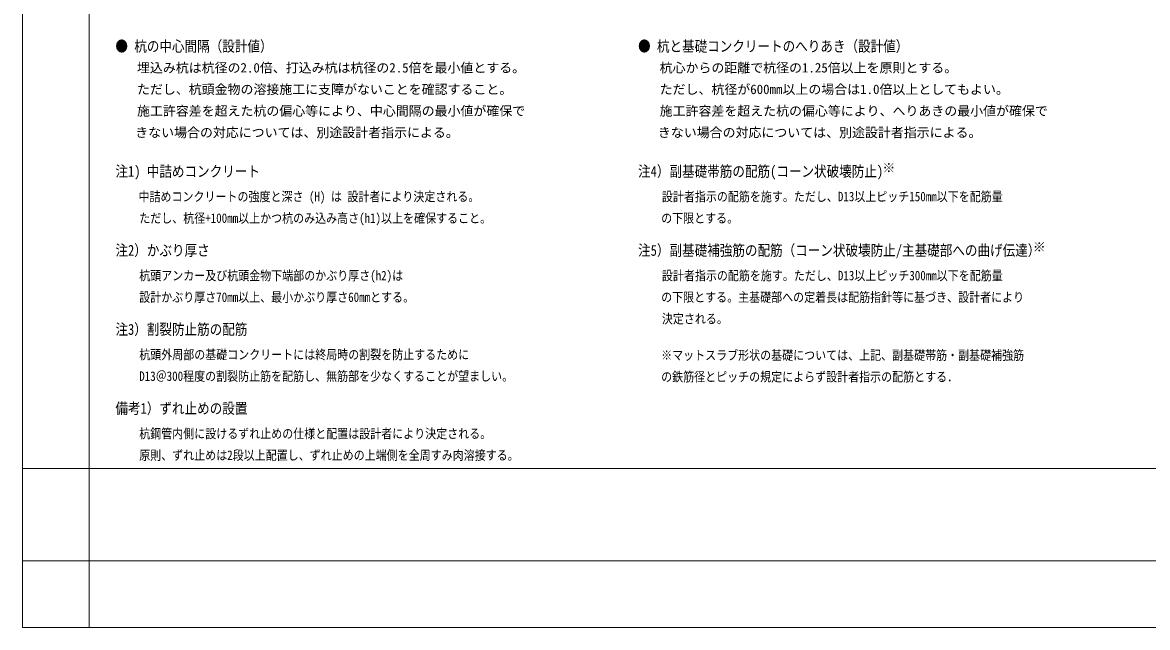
# Model space of a CAD drawing. Units: millimetres, scale not verified. Extents: x -29700 to 29700, y -21000 to 21000.
# Drawn here: x -29700 to 730, y -21000 to -4649 of the extents above; entities that cross this region are included whole.
import ezdxf
from ezdxf.enums import TextEntityAlignment as Align

# ---------------------------------------------------------------- set-up
doc = ezdxf.new("R2010")
doc.units = ezdxf.units.MM
doc.header["$LTSCALE"] = 100
doc.layers.add('0-0_0', color=7, linetype='Continuous')
doc.layers.add('0-4_02_TEXT', color=7, linetype='Continuous')
doc.layers.add('0-3_DEFPOINTS', color=7, linetype='Continuous', lineweight=18)
doc.layers.add('0-8_00_WAKU', color=9, linetype='Continuous', lineweight=18)
doc.styles.add('ＭＳ ゴシック', font='')
doc.styles.get('ＭＳ ゴシック').set_extended_font_data('MS Gothic')

msp = doc.modelspace()

# ---------------------------------------------------------------- linework, layer by layer
at = {"layer": '0-3_DEFPOINTS'}
for p, q in [((-29700, 21000), (-29700, -21000)), ((-29700, -16700), (-27900, -16700)), ((-27900, -16700), (-27900, -21000)), ((-29700, -19200), (29700, -19200)), ((-29700, -21000), (29700, -21000))]:
    msp.add_line(p, q, dxfattribs=at)
at = {"layer": '0-8_00_WAKU'}
for q in [(-27900, 16550), (27900, -16700)]:
    msp.add_line((-27900, -16700), q, dxfattribs=at)

# ---------------------------------------------------------------- texts
at = {"layer": '0-0_0', "style": 'ＭＳ ゴシック'}
for p in [(-6441, -8780.4), (-2373.8, -10921)]:
    msp.add_text('※', height=256.6, dxfattribs=at).set_placement(p, align=Align.BOTTOM_LEFT)
at = {"layer": '0-0_0', "style": 'ＭＳ ゴシック', "width": 0.85}
for s, p in [('※マットスラブ形状の基礎については、上記、副基礎帯筋・副基礎補強筋', (-12425.4, -13845.2)), ('の鉄筋径とピッチの規定によらず設計者指示の配筋とする．', (-12425.4, -14428.6))]:
    msp.add_text(s, height=256.6, dxfattribs=at).set_placement(p, align=Align.BOTTOM_LEFT)
at = {"layer": '0-4_02_TEXT', "style": 'ＭＳ ゴシック', "width": 0.85}
for s, height, p in [('● 杭の中心間隔（設計値）', 293.3, (-27186.6, -5524)), ('● 杭と基礎コンクリートのへりあき（設計値）', 293.3, (-13049.7, -5524)), ('注1) 中詰めコンクリート', 293.3, (-27186.6, -8905.4)), ('注4）副基礎帯筋の配筋(コーン状破壊防止)', 293.3, (-13049.7, -8905.4)), ('中詰めコンクリートの強度と深さ (H) は 設計者により決定される。', 256.6, (-26562.4, -9557.5)), ('設計者指示の配筋を施す。ただし、D13以上ピッチ150mm以下を配筋量', 256.6, (-12405.6, -9557.5)), ('ただし、杭径+100mm以上かつ杭のみ込み高さ(h1)以上を確保すること。', 256.6, (-26542.5, -10140.9)), ('の下限とする。', 256.6, (-12425.4, -10140.9)), ('注2）かぶり厚さ', 293.3, (-27186.6, -11041.1)), ('注5）副基礎補強筋の配筋（コーン状破壊防止/主基礎部への曲げ伝達）', 293.3, (-13049.7, -11041.1)), ('杭頭アンカー及び杭頭金物下端部のかぶり厚さ(h2)は', 256.6, (-26542.5, -11693.2)), ('設計者指示の配筋を施す。ただし、D13以上ピッチ300mm以下を配筋量', 256.6, (-12405.6, -11693.2)), ('設計かぶり厚さ70mm以上、最小かぶり厚さ60mmとする。', 256.6, (-26542.5, -12276.5)), ('の下限とする。主基礎部への定着長は配筋指針等に基づき、設計者により', 256.6, (-12425.4, -12276.5)), ('注3）割裂防止筋の配筋', 293.3, (-27186.6, -13176.7)), ('決定される。', 256.6, (-12405.6, -12859.8)), ('杭頭外周部の基礎コンクリートには終局時の割裂を防止するために', 256.6, (-26542.5, -13828.8)), ('D13＠300程度の割裂防止筋を配筋し、無筋部を少なくすることが望ましい。', 256.6, (-26542.5, -14412.1)), ('備考1）ずれ止めの設置', 293.3, (-27186.6, -15312.3)), ('杭鋼管内側に設けるずれ止めの仕様と配置は設計者により決定される。', 256.6, (-26542.5, -15964.4)), ('原則、ずれ止めは2段以上配置し、ずれ止めの上端側を全周すみ肉溶接する。', 256.6, (-26542.5, -16547.8))]:
    msp.add_text(s, height=height, dxfattribs=at).set_placement(p, align=Align.BOTTOM_LEFT)
at = {"layer": '0-4_02_TEXT', "style": 'ＭＳ ゴシック'}
for s, p in [('埋込み杭は杭径の2.0倍、打込み杭は杭径の2.5倍を最小値とする。', (-26603.2, -6076.5)), ('杭心からの距離で杭径の1.25倍以上を原則とする。', (-12466.2, -6076.5)), ('ただし、杭頭金物の溶接施工に支障がないことを確認すること。', (-26603.2, -6659.8)), ('ただし、杭径が600mm以上の場合は1.0倍以上としてもよい。', (-12466.2, -6659.8)), ('施工許容差を超えた杭の偏心等により、中心間隔の最小値が確保で', (-26603.2, -7243.2)), ('施工許容差を超えた杭の偏心等により、へりあきの最小値が確保で', (-12466.2, -7243.2)), ('きない場合の対応については、別途設計者指示による。', (-26649.8, -7826.5)), ('きない場合の対応については、別途設計者指示による。', (-12512.9, -7826.5))]:
    msp.add_text(s, height=256.6, dxfattribs=at).set_placement(p, align=Align.BOTTOM_LEFT)

doc.saveas('drawing.dxf')
